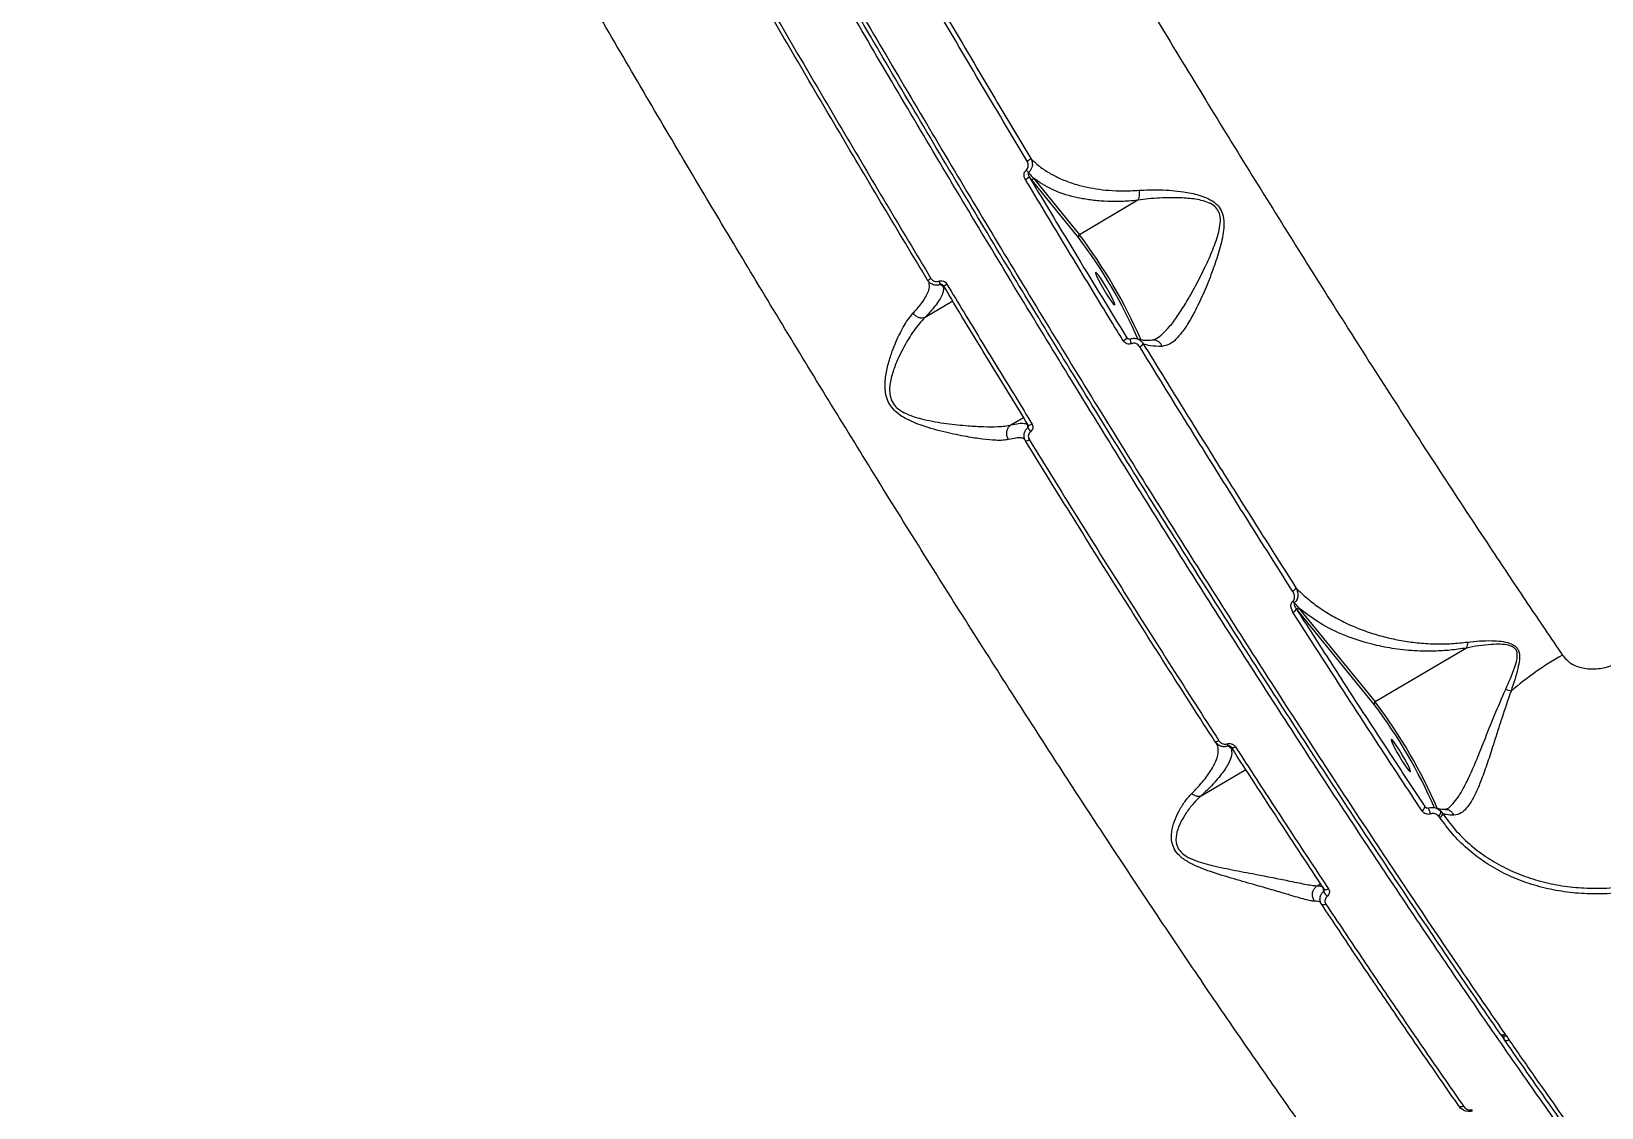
# Model space of a CAD drawing. Header units: millimetres. Extents: x -7151 to 6134, y -5040 to 5562.
# Drawn here: x -1547.9 to -1173.9, y 85.4 to 341.8 of the extents above; entities that cross this region are included whole.
import ezdxf

# ---------------------------------------------------------------- set-up
doc = ezdxf.new("R2010")
doc.units = ezdxf.units.MM
for name, color, linetype in [('DIKOM_ОБЪЕКТ', 7, 'Continuous'), ('DIKOM_РАЗМЕР_ЗОНА', 7, 'Continuous'), ('DIKOM_РАЗМЕР_ОБЪЕКТА', 7, 'Continuous')]:
    doc.layers.add(name, color=color, linetype=linetype)
doc.styles.add('style1', font='arial.ttf', dxfattribs={"width": 0.8})
doc.dimstyles.new('1-50', dxfattribs={"dimtxt": 300, "dimasz": 200, "dimexe": 100, "dimexo": 0, "dimgap": 100, "dimtad": 1, "dimtxsty": 'style1', "dimcen": 200, "dimclrd": 7, "dimclre": 7, "dimclrt": 7, "dimadec": 1, "dimazin": 2, "dimtfac": 1, "dimtmove": 0, "dimatfit": 2, "dimfxl": 0, "dimlwd": 25, "dimlwe": 18, "dimarcsym": 0})

# ---------------------------------------------------------------- blocks, each defined once
blk = doc.blocks.new('*D0')
at = {"layer": 'Defpoints', "color": 0, "transparency": 16777216}
for p in [(4133.55, 168.74), (-4567.47, -1241.13), (4133.55, -4153.12)]:
    blk.add_point(p, dxfattribs=at)
at = {"layer": 'DIKOM_РАЗМЕР_ОБЪЕКТА', "color": 7, "lineweight": 18, "transparency": 16777216}
for p, q in [((4133.55, 168.74), (4133.55, -4253.12)), ((-4567.47, -1241.13), (-4567.47, -4253.12))]:
    blk.add_line(p, q, dxfattribs=at)
at = {"layer": 'DIKOM_РАЗМЕР_ОБЪЕКТА', "color": 7, "lineweight": 25, "transparency": 16777216}
blk.add_line((-4367.47, -4153.12), (3933.55, -4153.12), dxfattribs=at)
at = {"layer": 'DIKOM_РАЗМЕР_ОБЪЕКТА', "color": 7, "transparency": 16777216}
for points in [[(-4367.47, -4119.79), (-4367.47, -4186.45), (-4567.47, -4153.12)], [(3933.55, -4119.79), (3933.55, -4186.45), (4133.55, -4153.12)]]:
    blk.add_solid(points, dxfattribs=at)
at = {"layer": 'DIKOM_РАЗМЕР_ОБЪЕКТА', "color": 7, "transparency": 16777216, "insert": (150.61, -3899.95), "char_height": 300, "attachment_point": 5, "style": 'style1'}
blk.add_mtext('8700', dxfattribs=at)
blk = doc.blocks.new('*D3')
at = {"layer": 'Defpoints', "color": 0, "transparency": 16777216}
for p in [(6133.55, 253.24), (-5802.46, -2467.19), (6133.55, -4939.78)]:
    blk.add_point(p, dxfattribs=at)
at = {"layer": 'DIKOM_РАЗМЕР_ЗОНА', "color": 7, "lineweight": 18, "transparency": 16777216}
for p, q in [((6133.55, 253.24), (6133.55, -5039.78)), ((-5802.46, -2467.19), (-5802.46, -5039.78))]:
    blk.add_line(p, q, dxfattribs=at)
at = {"layer": 'DIKOM_РАЗМЕР_ЗОНА', "color": 7, "lineweight": 25, "transparency": 16777216}
blk.add_line((-5602.46, -4939.78), (5933.55, -4939.78), dxfattribs=at)
at = {"layer": 'DIKOM_РАЗМЕР_ЗОНА', "color": 7, "transparency": 16777216}
for points in [[(-5602.46, -4906.44), (-5602.46, -4973.11), (-5802.46, -4939.78)], [(5933.55, -4906.44), (5933.55, -4973.11), (6133.55, -4939.78)]]:
    blk.add_solid(points, dxfattribs=at)
at = {"layer": 'DIKOM_РАЗМЕР_ЗОНА', "color": 7, "transparency": 16777216, "insert": (186.61, -4686.61), "char_height": 300, "attachment_point": 5, "style": 'style1'}
blk.add_mtext('11950', dxfattribs=at)

msp = doc.modelspace()

# ---------------------------------------------------------------- linework, layer by layer
at = {"layer": 'DIKOM_ОБЪЕКТ', "color": 7, "linetype": 'Continuous', "lineweight": 15}
for p, q in [((-1309.457, 306.158), (-1310.246, 307.131)), ((-1309.228, 306.793), (-1298.26, 293.315)), ((-1298.49, 292.681), (-1309.457, 306.158)), ((-1284.364, 301.538), (-1298.26, 293.315)), ((-1334.338, 282.227), (-1334.451, 282.535)), ((-1330.378, 280.712), (-1330.707, 280.936)), ((-1335.016, 273.69), (-1328.469, 277.564)), ((-1286.986, 268.77), (-1286.609, 268.498)), ((-1286.292, 268.502), (-1286.275, 268.491)), ((-1314.589, 248.037), (-1311.569, 249.824)), ((-1310.447, 247.983), (-1310.452, 247.999)), ((-1246.28, 203.812), (-1246.644, 204.26)), ((-1228.028, 181.384), (-1246.28, 203.812)), ((-1246.05, 204.447), (-1227.799, 182.018)), ((-1206.084, 194.868), (-1227.799, 182.018)), ((-1261.718, 170.662), (-1262.111, 170.93)), ((-1269.245, 159.683), (-1258.653, 165.951)), ((-1216.013, 157.094), (-1215.585, 156.785)), ((-1215.184, 156.742), (-1215.175, 156.727)), ((-1212.437, 154.518), (-1212.726, 154.864)), ((-1212.171, 156.006), (-1211.747, 155.455)), ((-1241.623, 138.25), (-1240.813, 138.728)), ((-1241.627, 138.247), (-1241.623, 138.25)), ((-1197.953, 102.843), (-1197.988, 102.905)), ((-1197.958, 102.884), (-1197.066, 101.595))]:
    msp.add_line(p, q, dxfattribs=at)
at = {"layer": 'DIKOM_ОБЪЕКТ', "color": 7, "linetype": 'Continuous', "lineweight": 15, "flags": 128}
for points in [[(-1289.838, 276.724), (-1289.932, 277.098), (-1290.206, 277.749), (-1290.638, 278.625), (-1291.193, 279.655), (-1291.826, 280.755), (-1292.486, 281.836), (-1293.119, 282.811), (-1293.674, 283.601), (-1294.106, 284.14), (-1294.38, 284.387), (-1294.474, 284.321), (-1294.38, 283.947), (-1294.106, 283.296), (-1293.674, 282.419), (-1293.119, 281.39), (-1292.486, 280.29), (-1291.826, 279.208), (-1291.193, 278.234), (-1290.638, 277.444), (-1290.206, 276.904), (-1289.932, 276.657), (-1289.838, 276.724)], [(-1265.032, 172.76), (-1265.195, 172.673), (-1265.357, 172.602), (-1265.512, 172.551), (-1265.654, 172.521), (-1265.778, 172.514), (-1265.879, 172.529), (-1265.955, 172.567), (-1266.002, 172.625)], [(-1219.377, 165.427), (-1219.471, 165.801), (-1219.745, 166.452), (-1220.177, 167.328), (-1220.732, 168.358), (-1221.365, 169.458), (-1222.024, 170.54), (-1222.657, 171.514), (-1223.212, 172.304), (-1223.644, 172.844), (-1223.918, 173.09), (-1224.012, 173.024), (-1223.918, 172.65), (-1223.644, 171.999), (-1223.212, 171.123), (-1222.657, 170.093), (-1222.024, 168.993), (-1221.365, 167.911), (-1220.732, 166.937), (-1220.177, 166.147), (-1219.745, 165.607), (-1219.471, 165.361), (-1219.377, 165.427)], [(-1262.111, 170.93), (-1262.023, 170.971), (-1261.933, 170.994)], [(-1261.079, 171.304), (-1261.248, 171.214), (-1261.415, 171.142), (-1261.574, 171.092), (-1261.719, 171.064), (-1261.845, 171.061), (-1261.946, 171.081), (-1262.02, 171.125), (-1262.045, 171.156)], [(-1238.936, 137.484), (-1239.106, 137.395), (-1239.276, 137.329), (-1239.44, 137.286), (-1239.592, 137.268), (-1239.726, 137.277), (-1239.836, 137.311), (-1239.919, 137.37), (-1239.972, 137.452)], [(-1239.569, 133.871), (-1239.734, 133.785), (-1239.899, 133.72), (-1240.059, 133.677), (-1240.208, 133.658), (-1240.341, 133.665), (-1240.453, 133.695), (-1240.539, 133.749), (-1240.597, 133.825)], [(-1196.875, 102.841), (-1197.047, 102.753), (-1197.222, 102.69), (-1197.394, 102.656), (-1197.556, 102.65), (-1197.701, 102.673), (-1197.824, 102.725), (-1197.921, 102.803), (-1197.953, 102.843)], [(-1197.06, 101.554), (-1197.029, 101.514), (-1196.931, 101.435), (-1196.808, 101.383), (-1196.662, 101.359), (-1196.5, 101.365), (-1196.328, 101.399), (-1196.153, 101.461), (-1195.981, 101.549)], [(-1206.792, 85.716), (-1206.958, 85.632), (-1207.128, 85.573), (-1207.295, 85.541), (-1207.453, 85.536), (-1207.597, 85.559), (-1207.721, 85.608), (-1207.822, 85.683), (-1207.894, 85.78)]]:
    msp.add_lwpolyline(points, dxfattribs=at)
at = {"layer": 'DIKOM_ОБЪЕКТ', "color": 7, "linetype": 'Continuous', "lineweight": 15}
for centre, radius, start, end in [((-1313.983, 316.762), 6.712, 298.87154, 308.06761), ((-1313.59, 311.104), 5.193, 298.08225, 310.08471), ((-1306.09, 312.541), 6.152, 217.97693, 225.45695), ((-1308.998, 306.351), 0.498, 117.43549, 202.7954), ((-1298.031, 292.874), 0.498, 117.40475, 202.82613), ((-1394.326, 220.269), 120.117, 23.58697, 37.07385), ((-1397.983, 218.065), 124.93, 23.73841, 37.03794), ((-1335.024, 284.799), 2.335, 284.20425, 306.53068), ((-1328.1, 283.615), 3.905, 200.21386, 213.18119), ((-1331.205, 283.386), 2.237, 283.45559, 306.84313), ((-1288.7, 269.977), 2.096, 294.47412, 324.85274), ((-1281.794, 269.425), 4.592, 191.59495, 206.47583), ((-1284.898, 268.715), 2.274, 295.60101, 323.29297), ((-1307.626, 248.644), 3.195, 203.31582, 224.42443), ((-1310.409, 249.228), 1.246, 268.25561, 311.54628), ((-1311.023, 245.385), 1.174, 265.98317, 312.07797), ((-1248.026, 209.701), 1.387, 293.16932, 340.78501), ((-1244.943, 208.105), 3.256, 219.97061, 229.11804), ((-1247.839, 204.551), 1.23, 291.08823, 346.33609), ((-1245.821, 204.005), 0.498, 117.40645, 202.78638), ((-1143.103, 122.815), 81.005, 119.69064, 130.26187), ((-1189.406, 204.768), 21.027, 249.61924, 253.27926), ((-1227.569, 181.576), 0.498, 117.46, 202.77174), ((-1322.434, 109.891), 118.421, 23.34488, 37.13619), ((-1323.786, 109.156), 120.509, 23.14601, 37.20139), ((-1257.776, 174.153), 5.717, 201.65096, 207.41422), ((-1217.074, 157.114), 1.062, 290.90484, 358.89335), ((-1186.176, 167.363), 30.891, 200.10993, 202.89125), ((-1213.944, 154.469), 2.347, 40.91725, 67.75402), ((-1213.334, 155.866), 1.172, 301.24417, 6.86565), ((-1212.891, 155.576), 1.15, 293.21039, 353.96625), ((-1237.448, 137.794), 2.768, 198.30833, 229.37655), ((-1197.13, 103.412), 1, 214.67724, 285.2756), ((-1196.468, 101.984), 0.734, 144.0814, 201.65927), ((-1196.238, 102.124), 1, 204.22057, 214.71708), ((-1196.183, 103.187), 0.774, 206.60255, 235.35235), ((-1197.13, 103.412), 1, 285.2756, 300.51633), ((-1187.785, 107.109), 9.904, 207.23055, 214.15269)]:
    msp.add_arc(centre, radius, start, end, dxfattribs=at)
for points, knots in [([(-1520.899, 696.993), (-1520.871, 696.151), (-1520.794, 693.882), (-1520.117, 689.29), (-1518.711, 682.969), (-1516.618, 675.518), (-1513.831, 666.936), (-1510.338, 657.22), (-1506.218, 646.585), (-1501.498, 635.09), (-1496.221, 622.81), (-1490.301, 609.545), (-1483.73, 595.299), (-1476.515, 580.098), (-1468.817, 564.278), (-1460.672, 547.907), (-1452.128, 531.066), (-1443.044, 513.478), (-1433.431, 495.175), (-1423.309, 476.203), (-1413.023, 457.208), (-1402.63, 438.275), (-1392.188, 419.487), (-1381.4, 400.31), (-1370.289, 380.791), (-1358.882, 360.986), (-1347.274, 341.058), (-1335.494, 321.067), (-1323.581, 301.074), (-1311.494, 281.017), (-1299.268, 260.963), (-1286.943, 240.983), (-1274.79, 221.517), (-1262.849, 202.621), (-1251.149, 184.335), (-1239.502, 166.362), (-1227.948, 148.774), (-1216.54, 131.662), (-1206.163, 116.322), (-1199.723, 106.974), (-1196.875, 102.841)], [0, 0, 0, 0, 0.0156514, 0.0421675, 0.0687038, 0.0952197, 0.122506, 0.1498142, 0.1771007, 0.2036167, 0.2301529, 0.2566688, 0.2839548, 0.3112633, 0.3385497, 0.3650655, 0.3916018, 0.4181179, 0.445404, 0.4727124, 0.4999988, 0.52556, 0.5511394, 0.5767007, 0.6029495, 0.6292179, 0.6554665, 0.6819826, 0.7085191, 0.7350351, 0.7623212, 0.7896298, 0.8169161, 0.8434321, 0.8699685, 0.8964846, 0.9237708, 0.9510791, 0.9783654, 1, 1, 1, 1]), ([(-1197.988, 102.905), (-1200.829, 107.028), (-1207.194, 116.267), (-1217.432, 131.402), (-1228.651, 148.228), (-1240.133, 165.7), (-1251.818, 183.721), (-1263.654, 202.211), (-1275.603, 221.115), (-1287.65, 240.411), (-1299.771, 260.059), (-1311.928, 279.994), (-1324.065, 300.123), (-1336.125, 320.353), (-1347.923, 340.373), (-1359.441, 360.146), (-1370.672, 379.644), (-1381.729, 399.062), (-1392.564, 418.314), (-1403.131, 437.317), (-1413.527, 456.252), (-1423.717, 475.072), (-1433.675, 493.732), (-1443.245, 511.946), (-1452.385, 529.628), (-1461.05, 546.696), (-1469.21, 563.092), (-1476.839, 578.771), (-1483.938, 593.726), (-1490.487, 607.913), (-1496.458, 621.27), (-1501.822, 633.731), (-1506.255, 644.522), (-1509.876, 653.807), (-1512.817, 661.784), (-1515.326, 669.096), (-1517.441, 675.833), (-1519.066, 681.834), (-1519.997, 685.657), (-1520.25, 687.239), (-1520.257, 687.28)], [0, 0, 0, 0, 0.0226415, 0.0507267, 0.0789005, 0.1071193, 0.1353382, 0.1635118, 0.191597, 0.2196822, 0.247856, 0.2760748, 0.3042936, 0.3324674, 0.3605526, 0.3876027, 0.4147319, 0.4419012, 0.4690705, 0.4961997, 0.5232497, 0.5513348, 0.5795086, 0.6077273, 0.6359459, 0.6641196, 0.6922047, 0.7202901, 0.7484637, 0.7766825, 0.8049012, 0.8330751, 0.8611599, 0.8839173, 0.9066976, 0.9294784, 0.9522353, 0.975791, 0.9993726, 1, 1, 1, 1]), ([(-1450.832, 676.997), (-1450.185, 674.739), (-1448.89, 670.222), (-1446.194, 662.274), (-1442.927, 653.415), (-1439.018, 643.547), (-1434.48, 632.704), (-1429.41, 621.12), (-1423.836, 608.853), (-1417.802, 595.974), (-1411.206, 582.273), (-1404.048, 567.765), (-1396.34, 552.481), (-1388.25, 536.753), (-1379.812, 520.646), (-1371.071, 504.231), (-1361.885, 487.245), (-1352.268, 469.725), (-1342.243, 451.718), (-1332.023, 433.612), (-1321.648, 415.471), (-1311.158, 397.357), (-1300.388, 378.988), (-1289.365, 360.417), (-1278.118, 341.706), (-1266.886, 323.249), (-1255.706, 305.105), (-1244.611, 287.323), (-1233.432, 269.629), (-1222.203, 252.092), (-1210.961, 234.773), (-1200.725, 219.234), (-1191.474, 205.364), (-1185.977, 197.248), (-1183.226, 193.186)], [0, 0, 0, 0, 0.0311784, 0.0623807, 0.0935595, 0.1256444, 0.1577548, 0.1898397, 0.2210199, 0.2522244, 0.2834044, 0.3154898, 0.3476008, 0.3796862, 0.4108888, 0.4421158, 0.4733188, 0.5054257, 0.5375586, 0.5696653, 0.6009196, 0.6321979, 0.6634522, 0.69561, 0.727794, 0.759952, 0.7912843, 0.8226405, 0.8539729, 0.8862091, 0.9184712, 0.9507074, 0.9753304, 1, 1, 1, 1]), ([(-1140.851, 23.458), (-1142.387, 25.374), (-1146.527, 30.535), (-1153.685, 39.741), (-1162.414, 51.275), (-1171.679, 63.833), (-1181.463, 77.395), (-1191.744, 91.944), (-1202.296, 107.157), (-1213.077, 122.967), (-1224.039, 139.295), (-1235.362, 156.406), (-1247.022, 174.274), (-1258.983, 192.855), (-1270.985, 211.738), (-1282.983, 230.852), (-1294.938, 250.122), (-1307.044, 269.861), (-1319.264, 290.02), (-1331.558, 310.537), (-1343.513, 330.722), (-1355.096, 350.502), (-1366.285, 369.821), (-1377.403, 389.233), (-1388.41, 408.677), (-1399.266, 428.092), (-1409.88, 447.312), (-1420.213, 466.273), (-1430.232, 484.917), (-1439.965, 503.298), (-1449.364, 521.34), (-1458.389, 538.97), (-1466.841, 555.801), (-1474.703, 571.793), (-1481.975, 586.928), (-1488.774, 601.449), (-1495.058, 615.285), (-1500.778, 628.347), (-1505.556, 639.703), (-1508.188, 646.339), (-1509.353, 649.274)], [0, 0, 0, 0, 0.0156514, 0.0421673, 0.0687038, 0.0952198, 0.1225059, 0.1498143, 0.1771006, 0.2036164, 0.2301527, 0.2566689, 0.2839551, 0.3112633, 0.3385495, 0.3650656, 0.391602, 0.4181179, 0.4454042, 0.4727126, 0.4999987, 0.52556, 0.5511395, 0.5767008, 0.6029495, 0.6292179, 0.6554665, 0.6819828, 0.7085191, 0.7350351, 0.7623214, 0.7896298, 0.8169162, 0.8434321, 0.8699688, 0.8964848, 0.9237707, 0.9510796, 0.9783656, 1, 1, 1, 1]), ([(-1225.617, 53.918), (-1228.41, 57.704), (-1233.998, 65.277), (-1242.857, 77.613), (-1252.119, 90.74), (-1261.808, 104.723), (-1271.89, 119.512), (-1282.145, 134.787), (-1292.533, 150.482), (-1303.014, 166.527), (-1313.759, 183.18), (-1324.741, 200.411), (-1335.926, 218.171), (-1347.073, 236.075), (-1358.143, 254.056), (-1369.104, 272.051), (-1380.131, 290.347), (-1391.187, 308.893), (-1402.236, 327.627), (-1413.041, 346.15), (-1423.571, 364.402), (-1433.802, 382.331), (-1443.895, 400.219), (-1453.81, 418.001), (-1463.507, 435.609), (-1472.784, 452.674), (-1481.617, 469.147), (-1489.996, 484.996), (-1498.051, 500.465), (-1505.738, 515.481), (-1513.026, 529.985), (-1519.275, 542.686), (-1524.631, 553.782), (-1527.604, 560.102), (-1529.093, 563.266)], [0, 0, 0, 0, 0.0311783, 0.0623807, 0.0935594, 0.125644, 0.1577551, 0.1898399, 0.2210203, 0.2522242, 0.2834046, 0.3154896, 0.3476008, 0.379686, 0.4108889, 0.4421158, 0.4733187, 0.5054255, 0.5375584, 0.5696653, 0.6009195, 0.6321978, 0.663452, 0.69561, 0.7277939, 0.7599519, 0.7912843, 0.8226406, 0.8539728, 0.8862088, 0.9184713, 0.9507072, 0.9753304, 1, 1, 1, 1]), ([(-1310.743, 310.885), (-1314.518, 317.207), (-1322.068, 329.85), (-1333.33, 348.973), (-1344.532, 368.172), (-1351.892, 380.969), (-1355.572, 387.368)], [0, 0, 0, 0, 0.2485961, 0.4971931, 0.7485975, 1, 1, 1, 1]), ([(-1354.577, 387.789), (-1350.946, 381.477), (-1343.684, 368.851), (-1332.551, 349.768), (-1321.273, 330.615), (-1313.654, 317.857), (-1309.845, 311.478)], [0, 0, 0, 0, 0.2485964, 0.4971943, 0.7485979, 1, 1, 1, 1]), ([(-1380.936, 363.229), (-1379.17, 360.167), (-1374.005, 351.209), (-1365.338, 336.313), (-1354.882, 318.518), (-1344.309, 300.692), (-1337.192, 288.845), (-1333.634, 282.922)], [0, 0, 0, 0, 0.1144551, 0.3347655, 0.5550761, 0.7775377, 1, 1, 1, 1]), ([(-1334.451, 282.535), (-1337.967, 288.387), (-1344.999, 300.093), (-1355.516, 317.819), (-1365.984, 335.631), (-1374.7, 350.609), (-1379.887, 359.604), (-1381.649, 362.66)], [0, 0, 0, 0, 0.2203099, 0.4406213, 0.6630834, 0.8855454, 1, 1, 1, 1]), ([(-1310.94, 308.755), (-1310.834, 308.859), (-1310.624, 309.066), (-1310.463, 309.498), (-1310.427, 309.986), (-1310.524, 310.468), (-1310.676, 310.758), (-1310.743, 310.885)], [0, 0, 0, 0, 0.1889177, 0.3774194, 0.5791854, 0.8164645, 1, 1, 1, 1]), ([(-1309.845, 311.478), (-1309.755, 311.287), (-1309.546, 310.845), (-1309.453, 310.099), (-1309.571, 309.339), (-1309.878, 308.66), (-1310.228, 308.326), (-1310.405, 308.156)], [0, 0, 0, 0, 0.174213, 0.403658, 0.6052344, 0.8000799, 1, 1, 1, 1]), ([(-1309.845, 311.478), (-1309.597, 311.233), (-1308.714, 310.361), (-1306.989, 308.992), (-1304.51, 307.47), (-1301.701, 306.177), (-1297.9, 304.907), (-1293.819, 304.114), (-1289.567, 303.796), (-1286.645, 303.78), (-1284.779, 303.898), (-1284.094, 303.941)], [0, 0, 0, 0, 0.04656867, 0.16603727, 0.28551208, 0.40827216, 0.53102189, 0.73277825, 0.83634384, 0.93988612, 1, 1, 1, 1]), ([(-1311.145, 306.522), (-1311.214, 306.654), (-1311.375, 306.96), (-1311.474, 307.47), (-1311.432, 307.983), (-1311.265, 308.433), (-1311.048, 308.648), (-1310.94, 308.755)], [0, 0, 0, 0, 0.1825363, 0.4237676, 0.6274444, 0.813401, 1, 1, 1, 1]), ([(-1310.405, 308.156), (-1310.426, 308.132), (-1310.462, 308.09), (-1310.504, 307.981), (-1310.518, 307.819), (-1310.475, 307.586), (-1310.382, 307.349), (-1310.288, 307.197), (-1310.246, 307.131)], [0, 0, 0, 0, 0.0763132, 0.1323562, 0.2954731, 0.5061133, 0.7824847, 1, 1, 1, 1]), ([(-1310.405, 308.156), (-1310.352, 308.093), (-1309.962, 307.634), (-1309.568, 307.182), (-1309.228, 306.793)], [0, 0, 0, 0, 0.1381185, 1, 1, 1, 1]), ([(-1310.246, 307.131), (-1306.38, 300.701), (-1298.636, 287.824), (-1290.873, 275.128), (-1286.986, 268.77)], [0, 0, 0, 0, 0.49927132, 1, 1, 1, 1]), ([(-1284.364, 301.538), (-1285.076, 301.472), (-1286.984, 301.293), (-1289.963, 301.21), (-1293.272, 301.334), (-1296.422, 301.69), (-1300.412, 302.475), (-1304.984, 303.972), (-1307.802, 305.846), (-1309.228, 306.793)], [0, 0, 0, 0, 0.0670889, 0.1796451, 0.2922167, 0.4079248, 0.5236475, 0.7591234, 1, 1, 1, 1]), ([(-1287.832, 268.069), (-1288.175, 268.629), (-1289.891, 271.43), (-1294.636, 279.193), (-1302.073, 291.43), (-1308.119, 301.488), (-1311.145, 306.522)], [0, 0, 0, 0, 0.0441409, 0.2207149, 0.6100147, 1, 1, 1, 1]), ([(-1284.094, 303.941), (-1284.085, 303.892), (-1284.03, 303.572), (-1283.996, 302.958), (-1284.089, 302.152), (-1284.267, 301.747), (-1284.355, 301.545)], [0, 0, 0, 0, 0.0562365, 0.3685584, 0.6842618, 1, 1, 1, 1]), ([(-1284.094, 303.941), (-1282.414, 304.007), (-1279.016, 304.14), (-1274.137, 303.73), (-1270.412, 303.01), (-1267.965, 302.17), (-1266.269, 301.271), (-1264.888, 299.972), (-1264.014, 298.173), (-1263.792, 296.055), (-1264.068, 293.033), (-1265.002, 289.299), (-1266.523, 284.767), (-1268.33, 280.218), (-1270.205, 276.126), (-1272.051, 272.694), (-1273.695, 270.179), (-1275.29, 268.352), (-1276.863, 267.092), (-1277.981, 266.865), (-1278.572, 266.746)], [0, 0, 0, 0, 0.0863511, 0.1746769, 0.2336177, 0.2635123, 0.2941179, 0.321205, 0.3485626, 0.3826677, 0.4154278, 0.4844298, 0.555014, 0.6333656, 0.7133055, 0.7760728, 0.8404085, 0.8905377, 0.9421307, 1, 1, 1, 1]), ([(-1284.355, 301.545), (-1284.356, 301.545), (-1284.357, 301.543), (-1284.36, 301.54), (-1284.363, 301.539), (-1284.364, 301.538)], [0, 0, 0, 0, 0.31747287, 0.71549913, 1, 1, 1, 1]), ([(-1279.949, 268.586), (-1279.447, 268.933), (-1278.416, 269.645), (-1276.731, 271.477), (-1274.891, 273.922), (-1272.79, 277.225), (-1270.564, 281.14), (-1268.407, 285.446), (-1266.448, 289.711), (-1265.218, 293.214), (-1264.661, 296.035), (-1264.684, 297.881), (-1265.159, 299.016), (-1265.768, 299.865), (-1266.726, 300.66), (-1268.346, 301.333), (-1270.742, 301.875), (-1274.415, 302.212), (-1279.214, 302.159), (-1282.729, 301.799), (-1284.354, 301.546), (-1284.355, 301.545)], [0, 0, 0, 0, 0.0513117, 0.1054065, 0.1741832, 0.2430581, 0.3292474, 0.4155027, 0.4905486, 0.5653806, 0.5992281, 0.6330647, 0.6552232, 0.6592986, 0.685529, 0.7164212, 0.7475197, 0.8103238, 0.9051158, 0.9999072, 1, 1, 1, 1]), ([(-1337.922, 274.62), (-1337.268, 275.354), (-1336.117, 276.647), (-1335.003, 278.269), (-1334.201, 279.821), (-1333.826, 281.105), (-1334.119, 281.698), (-1334.218, 281.899)], [0, 0, 0, 0, 0.2306979, 0.40650905, 0.58395632, 0.85912813, 1, 1, 1, 1]), ([(-1330.707, 280.936), (-1330.68, 280.621), (-1330.625, 279.988), (-1331.055, 278.785), (-1331.84, 277.421), (-1333.058, 275.772), (-1334.31, 274.441), (-1335.016, 273.69)], [0, 0, 0, 0, 0.1948164, 0.3916575, 0.5750768, 0.7602203, 1, 1, 1, 1]), ([(-1331.369, 281.477), (-1331.402, 281.465), (-1331.691, 281.352), (-1332.292, 281.248), (-1333.145, 281.397), (-1333.928, 281.827), (-1334.277, 282.3), (-1334.451, 282.535)], [0, 0, 0, 0, 0.03001471, 0.26389888, 0.50662654, 0.754439, 1, 1, 1, 1]), ([(-1333.634, 282.922), (-1333.527, 282.778), (-1333.314, 282.49), (-1332.838, 282.223), (-1332.322, 282.128), (-1331.958, 282.19), (-1331.785, 282.258), (-1331.765, 282.265)], [0, 0, 0, 0, 0.2487216, 0.497536, 0.7389276, 0.9703231, 1, 1, 1, 1]), ([(-1331.765, 282.265), (-1331.581, 282.317), (-1331.225, 282.417), (-1330.673, 282.304), (-1330.19, 282.036), (-1329.973, 281.742), (-1329.864, 281.596)], [0, 0, 0, 0, 0.2592922, 0.502134, 0.7511609, 1, 1, 1, 1]), ([(-1330.861, 281.393), (-1330.903, 281.421), (-1330.995, 281.483), (-1331.158, 281.516), (-1331.289, 281.505), (-1331.351, 281.484), (-1331.369, 281.477)], [0, 0, 0, 0, 0.29988, 0.652277, 0.9006571, 1, 1, 1, 1]), ([(-1330.707, 280.936), (-1330.758, 280.98), (-1330.968, 281.16), (-1331.196, 281.34), (-1331.369, 281.477)], [0, 0, 0, 0, 0.2407904, 1, 1, 1, 1]), ([(-1330.86, 281.393), (-1330.811, 281.357), (-1330.74, 281.305), (-1330.702, 281.23), (-1330.69, 281.207)], [0, 0, 0, 0, 0.7019072, 1, 1, 1, 1]), ([(-1310.452, 247.999), (-1313.821, 253.491), (-1320.568, 264.488), (-1327.31, 275.638), (-1330.685, 281.22)], [0, 0, 0, 0, 0.4994511, 1, 1, 1, 1]), ([(-1329.864, 281.596), (-1329.521, 281.028), (-1327.807, 278.187), (-1323.572, 271.188), (-1317.151, 260.628), (-1312.106, 252.408), (-1309.582, 248.296)], [0, 0, 0, 0, 0.0507685, 0.2538534, 0.6266985, 1, 1, 1, 1]), ([(-1315.154, 244.551), (-1315.584, 244.478), (-1316.453, 244.33), (-1318.498, 244.348), (-1321.341, 244.611), (-1325.376, 245.24), (-1330.215, 246.234), (-1334.577, 247.403), (-1337.837, 248.625), (-1340.131, 249.718), (-1342.244, 251.19), (-1343.758, 253.2), (-1344.589, 255.647), (-1344.628, 258.627), (-1344.031, 261.897), (-1342.917, 265.596), (-1341.286, 269.482), (-1339.511, 272.674), (-1338.337, 274.112), (-1337.922, 274.62)], [0, 0, 0, 0, 0.0443323, 0.0895884, 0.1599499, 0.2324625, 0.322497, 0.4152085, 0.450361, 0.4859285, 0.5329425, 0.5664253, 0.5998062, 0.6530976, 0.7102664, 0.7686677, 0.8578797, 0.9497894, 1, 1, 1, 1]), ([(-1335.039, 273.678), (-1335.04, 273.676), (-1335.51, 273.218), (-1336.846, 271.729), (-1338.964, 268.727), (-1340.96, 265.03), (-1342.475, 261.546), (-1343.232, 258.975), (-1343.521, 256.885), (-1343.491, 255.273), (-1343.013, 253.556), (-1341.621, 251.805), (-1339.599, 250.656), (-1337.4, 249.857), (-1334.2, 249.032), (-1329.887, 248.3), (-1325.083, 247.837), (-1321.007, 247.584), (-1318.103, 247.577), (-1316.005, 247.731), (-1315.014, 247.922), (-1314.595, 248.033), (-1314.595, 248.033)], [0, 0, 0, 0, 0.0001644, 0.0510815, 0.1436666, 0.2363461, 0.2942877, 0.3520709, 0.3776154, 0.4030693, 0.4335385, 0.4638321, 0.5079555, 0.5427388, 0.5775923, 0.6705645, 0.7636017, 0.8366849, 0.9096636, 0.9548312, 0.9999657, 1, 1, 1, 1]), ([(-1337.922, 274.62), (-1337.903, 274.597), (-1337.713, 274.366), (-1337.271, 273.971), (-1336.531, 273.614), (-1335.738, 273.482), (-1335.272, 273.613), (-1335.039, 273.678)], [0, 0, 0, 0, 0.0262618, 0.2630879, 0.5087354, 0.7543905, 1, 1, 1, 1]), ([(-1335.016, 273.69), (-1335.02, 273.687), (-1335.027, 273.683), (-1335.035, 273.679), (-1335.038, 273.678), (-1335.039, 273.678)], [0, 0, 0, 0, 0.5085734, 0.9136896, 1, 1, 1, 1]), ([(-1285.904, 267.378), (-1286.073, 267.33), (-1286.421, 267.232), (-1286.977, 267.336), (-1287.486, 267.611), (-1287.716, 267.917), (-1287.832, 268.069)], [0, 0, 0, 0, 0.2338588, 0.4824617, 0.7413427, 1, 1, 1, 1]), ([(-1286.986, 268.77), (-1286.944, 268.71), (-1286.894, 268.641), (-1286.816, 268.597), (-1286.804, 268.591)], [0, 0, 0, 0, 0.8590748, 1, 1, 1, 1]), ([(-1286.293, 268.507), (-1286.323, 268.495), (-1286.399, 268.465), (-1286.546, 268.471), (-1286.695, 268.51), (-1286.771, 268.57), (-1286.802, 268.594)], [0, 0, 0, 0, 0.1751012, 0.4478788, 0.779577, 1, 1, 1, 1]), ([(-1286.275, 268.491), (-1285.992, 268.574), (-1285.409, 268.745), (-1284.48, 268.582), (-1283.633, 268.124), (-1283.261, 267.611), (-1283.075, 267.356)], [0, 0, 0, 0, 0.23802513, 0.49064557, 0.74625632, 1, 1, 1, 1]), ([(-1283.916, 266.664), (-1284.035, 266.821), (-1284.272, 267.134), (-1284.798, 267.418), (-1285.372, 267.527), (-1285.732, 267.426), (-1285.904, 267.378)], [0, 0, 0, 0, 0.2583317, 0.5167946, 0.7678178, 1, 1, 1, 1]), ([(-1280.817, 268.236), (-1280.888, 268.228), (-1281.494, 268.153), (-1282.382, 268.146), (-1283.406, 268.201), (-1284.041, 268.339), (-1284.202, 268.412), (-1284.266, 268.441)], [0, 0, 0, 0, 0.0364622, 0.3085586, 0.5745598, 0.8330802, 1, 1, 1, 1]), ([(-1247.48, 208.426), (-1250.476, 213.139), (-1256.468, 222.564), (-1265.558, 237.037), (-1274.71, 251.721), (-1280.847, 261.683), (-1283.916, 266.664)], [0, 0, 0, 0, 0.2490997, 0.4982001, 0.7491009, 1, 1, 1, 1]), ([(-1283.075, 267.356), (-1280.035, 262.421), (-1273.955, 252.552), (-1264.844, 237.933), (-1255.75, 223.455), (-1249.727, 213.981), (-1246.716, 209.244)], [0, 0, 0, 0, 0.2490989, 0.4982007, 0.749099, 1, 1, 1, 1]), ([(-1278.572, 266.746), (-1279.559, 266.741), (-1281.387, 266.731), (-1282.543, 267.159), (-1283.075, 267.356)], [0, 0, 0, 0, 0.5395262, 1, 1, 1, 1]), ([(-1279.954, 268.591), (-1280.016, 268.548), (-1280.303, 268.351), (-1280.574, 268.27), (-1280.76, 268.255), (-1280.828, 268.25)], [0, 0, 0, 0, 0.1511739, 0.693072, 1, 1, 1, 1]), ([(-1278.572, 266.746), (-1278.59, 266.787), (-1278.706, 267.056), (-1279.02, 267.535), (-1279.623, 268.013), (-1280.263, 268.26), (-1280.664, 268.216), (-1280.814, 268.2)], [0, 0, 0, 0, 0.044035, 0.2894665, 0.5622035, 0.8349329, 1, 1, 1, 1]), ([(-1315.154, 244.551), (-1315.178, 244.59), (-1315.285, 244.762), (-1315.488, 245.205), (-1315.63, 245.925), (-1315.529, 246.761), (-1315.187, 247.519), (-1314.792, 247.862), (-1314.595, 248.033)], [0, 0, 0, 0, 0.0350288, 0.1552376, 0.3664331, 0.5776149, 0.7888285, 1, 1, 1, 1]), ([(-1314.595, 248.033), (-1314.594, 248.034), (-1314.592, 248.035), (-1314.59, 248.037), (-1314.589, 248.037)], [0, 0, 0, 0, 0.6843639, 1, 1, 1, 1]), ([(-1314.589, 248.037), (-1313.959, 248.169), (-1312.689, 248.434), (-1311.365, 248.455), (-1310.862, 248.231), (-1310.618, 248.123)], [0, 0, 0, 0, 0.3372148, 0.6791255, 1, 1, 1, 1]), ([(-1311.105, 244.214), (-1311.134, 244.262), (-1311.302, 244.549), (-1311.489, 245.144), (-1311.459, 245.983), (-1311.158, 246.783), (-1310.76, 247.181), (-1310.56, 247.38)], [0, 0, 0, 0, 0.04799425, 0.28616675, 0.5242742, 0.76207775, 1, 1, 1, 1]), ([(-1310.56, 247.38), (-1310.574, 247.601), (-1310.589, 247.856), (-1310.614, 248.091), (-1310.618, 248.123)], [0, 0, 0, 0, 0.8649543, 1, 1, 1, 1]), ([(-1310.56, 247.38), (-1310.521, 247.419), (-1310.443, 247.497), (-1310.385, 247.63), (-1310.387, 247.714), (-1310.387, 247.745)], [0, 0, 0, 0, 0.3900435, 0.7808865, 1, 1, 1, 1]), ([(-1310.453, 247.98), (-1310.429, 247.941), (-1310.383, 247.866), (-1310.387, 247.784), (-1310.39, 247.745)], [0, 0, 0, 0, 0.52691327, 1, 1, 1, 1]), ([(-1309.582, 248.296), (-1309.565, 248.266), (-1309.465, 248.094), (-1309.353, 247.739), (-1309.371, 247.239), (-1309.551, 246.763), (-1309.789, 246.526), (-1309.908, 246.408)], [0, 0, 0, 0, 0.0488956, 0.2871006, 0.524971, 0.7625143, 1, 1, 1, 1]), ([(-1311.24, 244.401), (-1311.301, 244.506), (-1311.461, 244.777), (-1312.179, 244.951), (-1313.357, 244.944), (-1314.552, 244.682), (-1315.154, 244.551)], [0, 0, 0, 0, 0.1634195, 0.4232421, 0.7096164, 1, 1, 1, 1]), ([(-1266.002, 172.625), (-1269.68, 178.345), (-1277.035, 189.786), (-1288.273, 207.533), (-1299.633, 225.65), (-1307.281, 238.026), (-1311.105, 244.214)], [0, 0, 0, 0, 0.2485953, 0.4971913, 0.7485962, 1, 1, 1, 1]), ([(-1309.908, 246.408), (-1310.028, 246.289), (-1310.267, 246.051), (-1310.448, 245.573), (-1310.466, 245.071), (-1310.354, 244.715), (-1310.253, 244.543), (-1310.236, 244.514)], [0, 0, 0, 0, 0.2377369, 0.4755218, 0.7137352, 0.9520323, 1, 1, 1, 1]), ([(-1310.236, 244.514), (-1306.446, 238.381), (-1298.866, 226.114), (-1287.523, 208.018), (-1276.215, 190.156), (-1268.759, 178.559), (-1265.032, 172.76)], [0, 0, 0, 0, 0.2485958, 0.4971907, 0.7485953, 1, 1, 1, 1]), ([(-1247.397, 203.404), (-1247.472, 203.533), (-1247.711, 203.942), (-1247.907, 204.61), (-1247.881, 205.277), (-1247.721, 205.73), (-1247.533, 205.918), (-1247.438, 206.013)], [0, 0, 0, 0, 0.1605431, 0.5081442, 0.7318313, 0.8653351, 1, 1, 1, 1]), ([(-1247.438, 206.013), (-1247.348, 206.103), (-1247.168, 206.282), (-1247.019, 206.706), (-1247.002, 207.322), (-1247.19, 207.931), (-1247.411, 208.308), (-1247.48, 208.426)], [0, 0, 0, 0, 0.13887672, 0.27677351, 0.4965925, 0.84189016, 1, 1, 1, 1]), ([(-1246.716, 209.244), (-1246.629, 209.076), (-1246.346, 208.529), (-1246.168, 207.613), (-1246.313, 206.703), (-1246.62, 206.065), (-1246.92, 205.786), (-1247.074, 205.643)], [0, 0, 0, 0, 0.1441079, 0.4679414, 0.6900791, 0.8403157, 1, 1, 1, 1]), ([(-1246.716, 209.244), (-1245.839, 208.386), (-1244.086, 206.671), (-1241.026, 204.362), (-1237.66, 202.255), (-1233.467, 200.14), (-1229.16, 198.496), (-1224.825, 197.295), (-1221.19, 196.55), (-1217.321, 196.033), (-1213.444, 195.821), (-1209.629, 195.872), (-1207.12, 196.149), (-1205.86, 196.288)], [0, 0, 0, 0, 0.1007603, 0.2015283, 0.3037901, 0.4060518, 0.5490201, 0.6279382, 0.7068464, 0.7872914, 0.8677051, 0.9335547, 1, 1, 1, 1]), ([(-1216.696, 156.123), (-1217.017, 156.609), (-1218.624, 159.041), (-1222.827, 165.419), (-1229.357, 175.403), (-1237.968, 188.678), (-1244.022, 198.133), (-1247.397, 203.404)], [0, 0, 0, 0, 0.032156, 0.1607933, 0.4182835, 0.6757766, 1, 1, 1, 1]), ([(-1247.074, 205.643), (-1247.089, 205.624), (-1247.121, 205.583), (-1247.148, 205.478), (-1247.144, 205.282), (-1247.041, 204.931), (-1246.86, 204.575), (-1246.697, 204.337), (-1246.644, 204.26)], [0, 0, 0, 0, 0.0382131, 0.0817732, 0.1919914, 0.4179915, 0.8124698, 1, 1, 1, 1]), ([(-1247.074, 205.643), (-1247.001, 205.557), (-1246.661, 205.156), (-1246.319, 204.759), (-1246.05, 204.447)], [0, 0, 0, 0, 0.2148592, 1, 1, 1, 1]), ([(-1246.644, 204.26), (-1244.054, 200.212), (-1238.873, 192.116), (-1231.178, 180.222), (-1223.541, 168.507), (-1218.522, 160.898), (-1216.013, 157.094)], [0, 0, 0, 0, 0.24931412, 0.49863002, 0.7493158, 1, 1, 1, 1]), ([(-1206.084, 194.868), (-1207.383, 194.679), (-1209.982, 194.301), (-1214.401, 194.066), (-1219.278, 194.184), (-1224.426, 194.824), (-1229.735, 195.984), (-1235.388, 197.877), (-1241.154, 200.663), (-1244.418, 203.185), (-1246.05, 204.447)], [0, 0, 0, 0, 0.0717634, 0.1435729, 0.2576757, 0.3721868, 0.4865172, 0.639728, 0.8198588, 1, 1, 1, 1]), ([(-1206.075, 194.876), (-1206.075, 194.875), (-1206.076, 194.873), (-1206.079, 194.871), (-1206.082, 194.869), (-1206.084, 194.868)], [0, 0, 0, 0, 0.2347376, 0.5569, 1, 1, 1, 1]), ([(-1205.86, 196.288), (-1205.859, 196.245), (-1205.852, 195.975), (-1205.883, 195.445), (-1206.007, 195.077), (-1206.075, 194.876)], [0, 0, 0, 0, 0.07945078, 0.49710905, 1, 1, 1, 1]), ([(-1196.728, 185.058), (-1195.972, 186.748), (-1194.935, 189.069), (-1194.054, 191.925), (-1193.884, 193.401), (-1194.193, 194.448), (-1194.913, 195.169), (-1196.251, 195.642), (-1198.076, 195.797), (-1201.472, 195.694), (-1204.177, 195.27), (-1206.072, 194.876), (-1206.075, 194.876)], [0, 0, 0, 0, 0.2369976, 0.3252951, 0.3938415, 0.4351609, 0.4764877, 0.5364894, 0.6300048, 0.7257567, 0.999678, 1, 1, 1, 1]), ([(-1205.86, 196.288), (-1203.909, 196.48), (-1201.272, 196.739), (-1197.853, 196.514), (-1195.985, 196.162), (-1194.606, 195.507), (-1193.834, 194.667), (-1193.422, 193.522), (-1193.431, 191.927), (-1194.026, 188.894), (-1194.855, 186.419), (-1195.455, 184.63)], [0, 0, 0, 0, 0.265787, 0.3593786, 0.4543011, 0.5177545, 0.5632817, 0.6085743, 0.680312, 0.7688695, 1, 1, 1, 1]), ([(-1183.226, 193.186), (-1182.607, 192.486), (-1181.349, 191.062), (-1178.394, 189.962), (-1175.086, 189.77), (-1172.434, 190.334), (-1171.023, 190.935), (-1170.667, 191.086)], [0, 0, 0, 0, 0.218701, 0.4447883, 0.6794167, 0.9191988, 1, 1, 1, 1]), ([(-1210.788, 156.561), (-1210.719, 156.584), (-1210.209, 156.755), (-1209.303, 157.727), (-1207.984, 159.371), (-1206.635, 161.689), (-1205.139, 164.751), (-1203.561, 168.433), (-1201.637, 173.235), (-1199.408, 178.868), (-1197.622, 182.993), (-1196.728, 185.058)], [0, 0, 0, 0, 0.0132171, 0.0974273, 0.1817052, 0.2835045, 0.3854134, 0.5115049, 0.6377206, 0.8187333, 1, 1, 1, 1]), ([(-1195.455, 184.63), (-1196.18, 182.534), (-1197.279, 179.357), (-1198.644, 175.075), (-1199.791, 171.462), (-1201.057, 167.538), (-1202.385, 163.776), (-1203.69, 160.632), (-1204.898, 158.304), (-1206.121, 156.596), (-1207.46, 155.321), (-1208.475, 155.128), (-1209.049, 155.019)], [0, 0, 0, 0, 0.1589026, 0.2409075, 0.3228915, 0.4352749, 0.5505607, 0.642862, 0.7376592, 0.8155097, 0.8955146, 1, 1, 1, 1]), ([(-1271.532, 160.185), (-1270.896, 160.848), (-1269.16, 162.656), (-1267.106, 165.317), (-1265.8, 167.664), (-1265.242, 169.402), (-1265.139, 170.662), (-1265.283, 171.589), (-1265.598, 172.02), (-1265.7, 172.16)], [0, 0, 0, 0, 0.120598, 0.3286073, 0.5411905, 0.6713998, 0.8016074, 0.9353327, 1, 1, 1, 1]), ([(-1262.85, 171.521), (-1263.113, 171.444), (-1263.626, 171.293), (-1264.469, 171.405), (-1265.27, 171.781), (-1265.763, 172.261), (-1265.969, 172.574), (-1266.002, 172.625)], [0, 0, 0, 0, 0.2234177, 0.4376649, 0.6849807, 0.9488656, 1, 1, 1, 1]), ([(-1265.032, 172.76), (-1264.882, 172.575), (-1264.619, 172.248), (-1264.081, 171.992), (-1263.565, 171.909), (-1263.248, 171.998), (-1263.089, 172.043)], [0, 0, 0, 0, 0.3292433, 0.5797526, 0.7886419, 1, 1, 1, 1]), ([(-1263.089, 172.043), (-1262.921, 172.09), (-1262.588, 172.182), (-1262.045, 172.09), (-1261.528, 171.83), (-1261.223, 171.52), (-1261.093, 171.326), (-1261.079, 171.304)], [0, 0, 0, 0, 0.2148095, 0.4258899, 0.6817122, 0.9641908, 1, 1, 1, 1]), ([(-1262.111, 170.93), (-1262.034, 170.443), (-1261.877, 169.462), (-1262.66, 167.399), (-1264.327, 164.838), (-1266.62, 162.192), (-1268.547, 160.35), (-1269.245, 159.683)], [0, 0, 0, 0, 0.2061925, 0.4154268, 0.6401082, 0.8695948, 1, 1, 1, 1]), ([(-1262.282, 171.401), (-1262.345, 171.44), (-1262.454, 171.509), (-1262.63, 171.549), (-1262.762, 171.547), (-1262.824, 171.528), (-1262.85, 171.521)], [0, 0, 0, 0, 0.4328389, 0.7468264, 0.8938733, 1, 1, 1, 1]), ([(-1262.111, 170.93), (-1262.163, 170.972), (-1262.399, 171.169), (-1262.652, 171.366), (-1262.85, 171.521)], [0, 0, 0, 0, 0.2174385, 1, 1, 1, 1]), ([(-1262.282, 171.402), (-1262.282, 171.402), (-1262.17, 171.35), (-1262.107, 171.252), (-1262.044, 171.154)], [0, 0, 0, 0, 0.0035783, 1, 1, 1, 1]), ([(-1239.972, 137.452), (-1243.599, 142.936), (-1250.864, 153.92), (-1258.326, 165.429), (-1262.062, 171.191)], [0, 0, 0, 0, 0.49926972, 1, 1, 1, 1]), ([(-1261.079, 171.304), (-1260.748, 170.792), (-1259.092, 168.231), (-1254.533, 161.202), (-1247.444, 150.343), (-1241.774, 141.773), (-1238.936, 137.484)], [0, 0, 0, 0, 0.0441445, 0.2207232, 0.6100153, 1, 1, 1, 1]), ([(-1242.205, 134.543), (-1242.234, 134.543), (-1242.498, 134.539), (-1243.177, 134.633), (-1244.546, 134.964), (-1246.326, 135.468), (-1248.783, 136.193), (-1252.03, 137.153), (-1256.382, 138.409), (-1261.459, 139.854), (-1266.003, 141.213), (-1269.453, 142.47), (-1271.855, 143.537), (-1273.996, 144.865), (-1275.55, 146.567), (-1276.399, 148.676), (-1276.379, 151.117), (-1275.692, 153.659), (-1274.594, 156.065), (-1273.204, 158.313), (-1272.092, 159.558), (-1271.532, 160.185)], [0, 0, 0, 0, 0.005626, 0.0501929, 0.0960225, 0.1433407, 0.1917776, 0.2623067, 0.334996, 0.4257385, 0.5191885, 0.5587293, 0.5987852, 0.6438233, 0.679931, 0.7160761, 0.769129, 0.8232025, 0.8784525, 0.9388498, 1, 1, 1, 1]), ([(-1269.254, 159.678), (-1269.255, 159.678), (-1269.935, 159.089), (-1271.132, 157.855), (-1272.797, 155.732), (-1274.162, 153.449), (-1275.125, 151.099), (-1275.419, 148.838), (-1274.765, 146.927), (-1273.319, 145.465), (-1271.273, 144.432), (-1268.959, 143.651), (-1265.603, 142.777), (-1261.11, 141.876), (-1256.112, 140.935), (-1251.723, 140.082), (-1248.476, 139.42), (-1245.943, 138.899), (-1244.128, 138.535), (-1242.551, 138.287), (-1242.06, 138.234), (-1241.627, 138.247), (-1241.627, 138.247)], [0, 0, 0, 0, 0.0000797, 0.0619979, 0.1245676, 0.1789152, 0.234097, 0.2846824, 0.317754, 0.3507278, 0.3933921, 0.4325146, 0.4723087, 0.5653781, 0.6608403, 0.733566, 0.807968, 0.8560294, 0.9050096, 0.9518262, 0.9999912, 1, 1, 1, 1]), ([(-1271.532, 160.185), (-1271.494, 160.155), (-1271.229, 159.949), (-1270.69, 159.667), (-1269.919, 159.51), (-1269.476, 159.622), (-1269.254, 159.678)], [0, 0, 0, 0, 0.0545177, 0.3767016, 0.6883292, 1, 1, 1, 1]), ([(-1269.245, 159.683), (-1269.246, 159.682), (-1269.249, 159.681), (-1269.252, 159.679), (-1269.254, 159.679), (-1269.254, 159.678)], [0, 0, 0, 0, 0.4662887, 0.8346977, 1, 1, 1, 1]), ([(-1214.634, 155.346), (-1214.681, 155.33), (-1214.859, 155.265), (-1215.226, 155.225), (-1215.744, 155.324), (-1216.288, 155.615), (-1216.555, 155.948), (-1216.696, 156.123)], [0, 0, 0, 0, 0.0579507, 0.2244758, 0.4300578, 0.7005413, 1, 1, 1, 1]), ([(-1216.013, 157.094), (-1215.952, 157.018), (-1215.887, 156.936), (-1215.788, 156.88), (-1215.781, 156.876)], [0, 0, 0, 0, 0.926652, 1, 1, 1, 1]), ([(-1215.107, 156.787), (-1215.116, 156.78), (-1215.133, 156.767), (-1215.172, 156.746), (-1215.221, 156.728), (-1215.292, 156.714), (-1215.403, 156.713), (-1215.585, 156.751), (-1215.704, 156.827), (-1215.78, 156.876)], [0, 0, 0, 0, 0.0470537, 0.0943967, 0.1526845, 0.2201576, 0.3474294, 0.5819197, 1, 1, 1, 1]), ([(-1215.175, 156.727), (-1215.006, 156.784), (-1214.597, 156.922), (-1213.844, 156.922), (-1212.943, 156.663), (-1212.441, 156.236), (-1212.171, 156.006)], [0, 0, 0, 0, 0.1616208, 0.3913164, 0.6723921, 1, 1, 1, 1]), ([(-1212.726, 154.864), (-1212.903, 155.009), (-1213.224, 155.272), (-1213.795, 155.448), (-1214.272, 155.462), (-1214.53, 155.38), (-1214.634, 155.346)], [0, 0, 0, 0, 0.3466527, 0.6312467, 0.8513061, 1, 1, 1, 1]), ([(-1211.079, 156.391), (-1211.363, 156.391), (-1212.015, 156.392), (-1212.683, 156.509), (-1212.908, 156.592), (-1213.014, 156.631)], [0, 0, 0, 0, 0.2914496, 0.6689786, 1, 1, 1, 1]), ([(-1165.211, 137.118), (-1167.415, 136.817), (-1171.477, 136.261), (-1177.358, 136.243), (-1182.785, 136.721), (-1188.03, 137.744), (-1193.024, 139.311), (-1197.718, 141.393), (-1202.071, 143.97), (-1206.006, 147.045), (-1209.536, 150.533), (-1211.471, 153.191), (-1212.437, 154.518)], [0, 0, 0, 0, 0.1166818, 0.2150859, 0.3137976, 0.4122031, 0.5100614, 0.6082267, 0.7060855, 0.8039531, 0.9021308, 1, 1, 1, 1]), ([(-1211.747, 155.455), (-1210.801, 154.157), (-1208.907, 151.556), (-1205.451, 148.146), (-1201.597, 145.139), (-1197.332, 142.621), (-1192.733, 140.589), (-1187.838, 139.06), (-1182.697, 138.064), (-1177.377, 137.601), (-1171.61, 137.625), (-1167.628, 138.174), (-1165.467, 138.471)], [0, 0, 0, 0, 0.0977743, 0.1958603, 0.2936346, 0.3914589, 0.4895951, 0.5874223, 0.6858975, 0.7846807, 0.8831561, 1, 1, 1, 1]), ([(-1209.049, 155.019), (-1209.682, 155.049), (-1210.731, 155.098), (-1211.458, 155.353), (-1211.747, 155.455)], [0, 0, 0, 0, 0.602588, 1, 1, 1, 1]), ([(-1210.735, 156.556), (-1210.808, 156.515), (-1211.005, 156.405), (-1211.058, 156.394), (-1211.129, 156.406), (-1211.136, 156.407)], [0, 0, 0, 0, 0.3528282, 0.9444952, 1, 1, 1, 1]), ([(-1209.049, 155.019), (-1209.069, 155.058), (-1209.177, 155.277), (-1209.476, 155.704), (-1210.053, 156.149), (-1210.643, 156.386), (-1210.989, 156.355), (-1211.078, 156.347)], [0, 0, 0, 0, 0.049041, 0.2746374, 0.5837687, 0.8929246, 1, 1, 1, 1]), ([(-1242.205, 134.543), (-1242.232, 134.579), (-1242.405, 134.804), (-1242.665, 135.315), (-1242.802, 136.121), (-1242.664, 136.962), (-1242.274, 137.726), (-1241.842, 138.074), (-1241.627, 138.247)], [0, 0, 0, 0, 0.0319457, 0.2048639, 0.4036481, 0.6024337, 0.8012148, 1, 1, 1, 1]), ([(-1241.623, 138.25), (-1241.096, 138.19), (-1240.497, 138.122), (-1240.173, 137.881), (-1240.133, 137.852)], [0, 0, 0, 0, 0.8785617, 1, 1, 1, 1]), ([(-1240.597, 133.825), (-1240.64, 133.895), (-1240.826, 134.202), (-1241, 134.809), (-1240.947, 135.606), (-1240.649, 136.353), (-1240.268, 136.733), (-1240.076, 136.924)], [0, 0, 0, 0, 0.07352509, 0.31981815, 0.55077687, 0.77341921, 1, 1, 1, 1]), ([(-1240.076, 136.924), (-1240.086, 137.181), (-1240.098, 137.499), (-1240.128, 137.795), (-1240.133, 137.852)], [0, 0, 0, 0, 0.8058756, 1, 1, 1, 1]), ([(-1240.076, 136.924), (-1240.041, 136.955), (-1240.001, 136.992), (-1239.945, 137.071), (-1239.901, 137.168), (-1239.895, 137.299), (-1239.929, 137.393), (-1239.964, 137.441), (-1239.972, 137.452)], [0, 0, 0, 0, 0.1600009, 0.18667422, 0.39635617, 0.63993342, 0.91707558, 1, 1, 1, 1]), ([(-1239.25, 135.693), (-1239.366, 135.579), (-1239.598, 135.351), (-1239.776, 134.91), (-1239.808, 134.444), (-1239.705, 134.091), (-1239.595, 133.912), (-1239.569, 133.871)], [0, 0, 0, 0, 0.2211219, 0.4418502, 0.6745444, 0.9250873, 1, 1, 1, 1]), ([(-1238.936, 137.484), (-1238.912, 137.444), (-1238.804, 137.27), (-1238.702, 136.925), (-1238.732, 136.466), (-1238.907, 136.031), (-1239.136, 135.806), (-1239.25, 135.693)], [0, 0, 0, 0, 0.0734186, 0.3225718, 0.5550469, 0.777398, 1, 1, 1, 1]), ([(-1240.78, 134.074), (-1240.834, 134.182), (-1241.005, 134.528), (-1241.716, 134.537), (-1242.205, 134.543)], [0, 0, 0, 0, 0.312337, 1, 1, 1, 1]), ([(-1207.894, 85.78), (-1210.506, 89.534), (-1215.731, 97.042), (-1223.832, 108.88), (-1232.103, 121.093), (-1237.766, 129.581), (-1240.597, 133.825)], [0, 0, 0, 0, 0.2490939, 0.4981923, 0.7490993, 1, 1, 1, 1]), ([(-1239.569, 133.871), (-1236.751, 129.647), (-1231.116, 121.201), (-1222.844, 108.984), (-1214.703, 97.086), (-1209.429, 89.506), (-1206.792, 85.716)], [0, 0, 0, 0, 0.2490964, 0.4981957, 0.7490987, 1, 1, 1, 1]), ([(-1137.879, 21.65), (-1139.643, 23.819), (-1143.486, 28.544), (-1149.818, 36.616), (-1156.771, 45.676), (-1164.123, 55.476), (-1171.862, 66.005), (-1179.994, 77.279), (-1188.385, 89.098), (-1194.193, 97.445), (-1197.095, 101.616)], [0, 0, 0, 0, 0.106225, 0.23145, 0.3566747, 0.4817724, 0.6112577, 0.7408866, 0.8705141, 1, 1, 1, 1]), ([(-1195.981, 101.549), (-1193.953, 98.631), (-1188.448, 90.711), (-1179.751, 78.419), (-1170.016, 64.924), (-1160.694, 52.291), (-1151.82, 40.562), (-1143.439, 29.798), (-1135.58, 20.04), (-1128.267, 11.326), (-1121.503, 3.648), (-1115.302, -2.977), (-1109.693, -8.523), (-1104.705, -12.958), (-1100.351, -16.27), (-1096.678, -18.387), (-1093.802, -19.414), (-1092.461, -19.21), (-1091.869, -19.12)], [0, 0, 0, 0, 0.0378545, 0.1027532, 0.1678563, 0.2330637, 0.2982702, 0.363374, 0.4282726, 0.4931711, 0.5582741, 0.6234815, 0.6886887, 0.7537918, 0.8186906, 0.8835883, 0.9486908, 1, 1, 1, 1]), ([(-1204.624, 84.596), (-1204.673, 84.578), (-1204.902, 84.491), (-1205.387, 84.403), (-1206.096, 84.462), (-1206.929, 84.786), (-1207.533, 85.279), (-1207.821, 85.679), (-1207.894, 85.78)], [0, 0, 0, 0, 0.039878, 0.1865156, 0.3714722, 0.5854837, 0.8948357, 1, 1, 1, 1]), ([(-1206.792, 85.716), (-1206.58, 85.473), (-1206.265, 85.111), (-1205.65, 84.855), (-1205.208, 84.8), (-1204.9, 84.847), (-1204.759, 84.899), (-1204.729, 84.91)], [0, 0, 0, 0, 0.4456426, 0.6623757, 0.8364751, 0.9657767, 1, 1, 1, 1])]:
    msp.add_open_spline(points, degree=3, knots=knots, dxfattribs=at)

# ---------------------------------------------------------------- dimensions: what is measured, and where the dimension line sits
at = {"layer": 'DIKOM_РАЗМЕР_ЗОНА'}
dim = msp.add_linear_dim(base=(6133.546, -4939.778), p1=(-5802.455, -2467.185), p2=(6133.546, 253.243), text='11950', dimstyle='1-50', dxfattribs=at)
dim.commit()
dim.dimension.update_dxf_attribs({"geometry": '*D3', "text_midpoint": (186.606, -4939.778), "dimtype": 160})
at = {"layer": 'DIKOM_РАЗМЕР_ОБЪЕКТА'}
dim = msp.add_linear_dim(base=(4133.546, -4153.121), p1=(-4567.472, -1241.128), p2=(4133.546, 168.743), text='8700', dimstyle='1-50', dxfattribs=at)
dim.commit()
dim.dimension.update_dxf_attribs({"geometry": '*D0', "text_midpoint": (150.606, -4153.121), "dimtype": 160})

doc.saveas('drawing.dxf')
